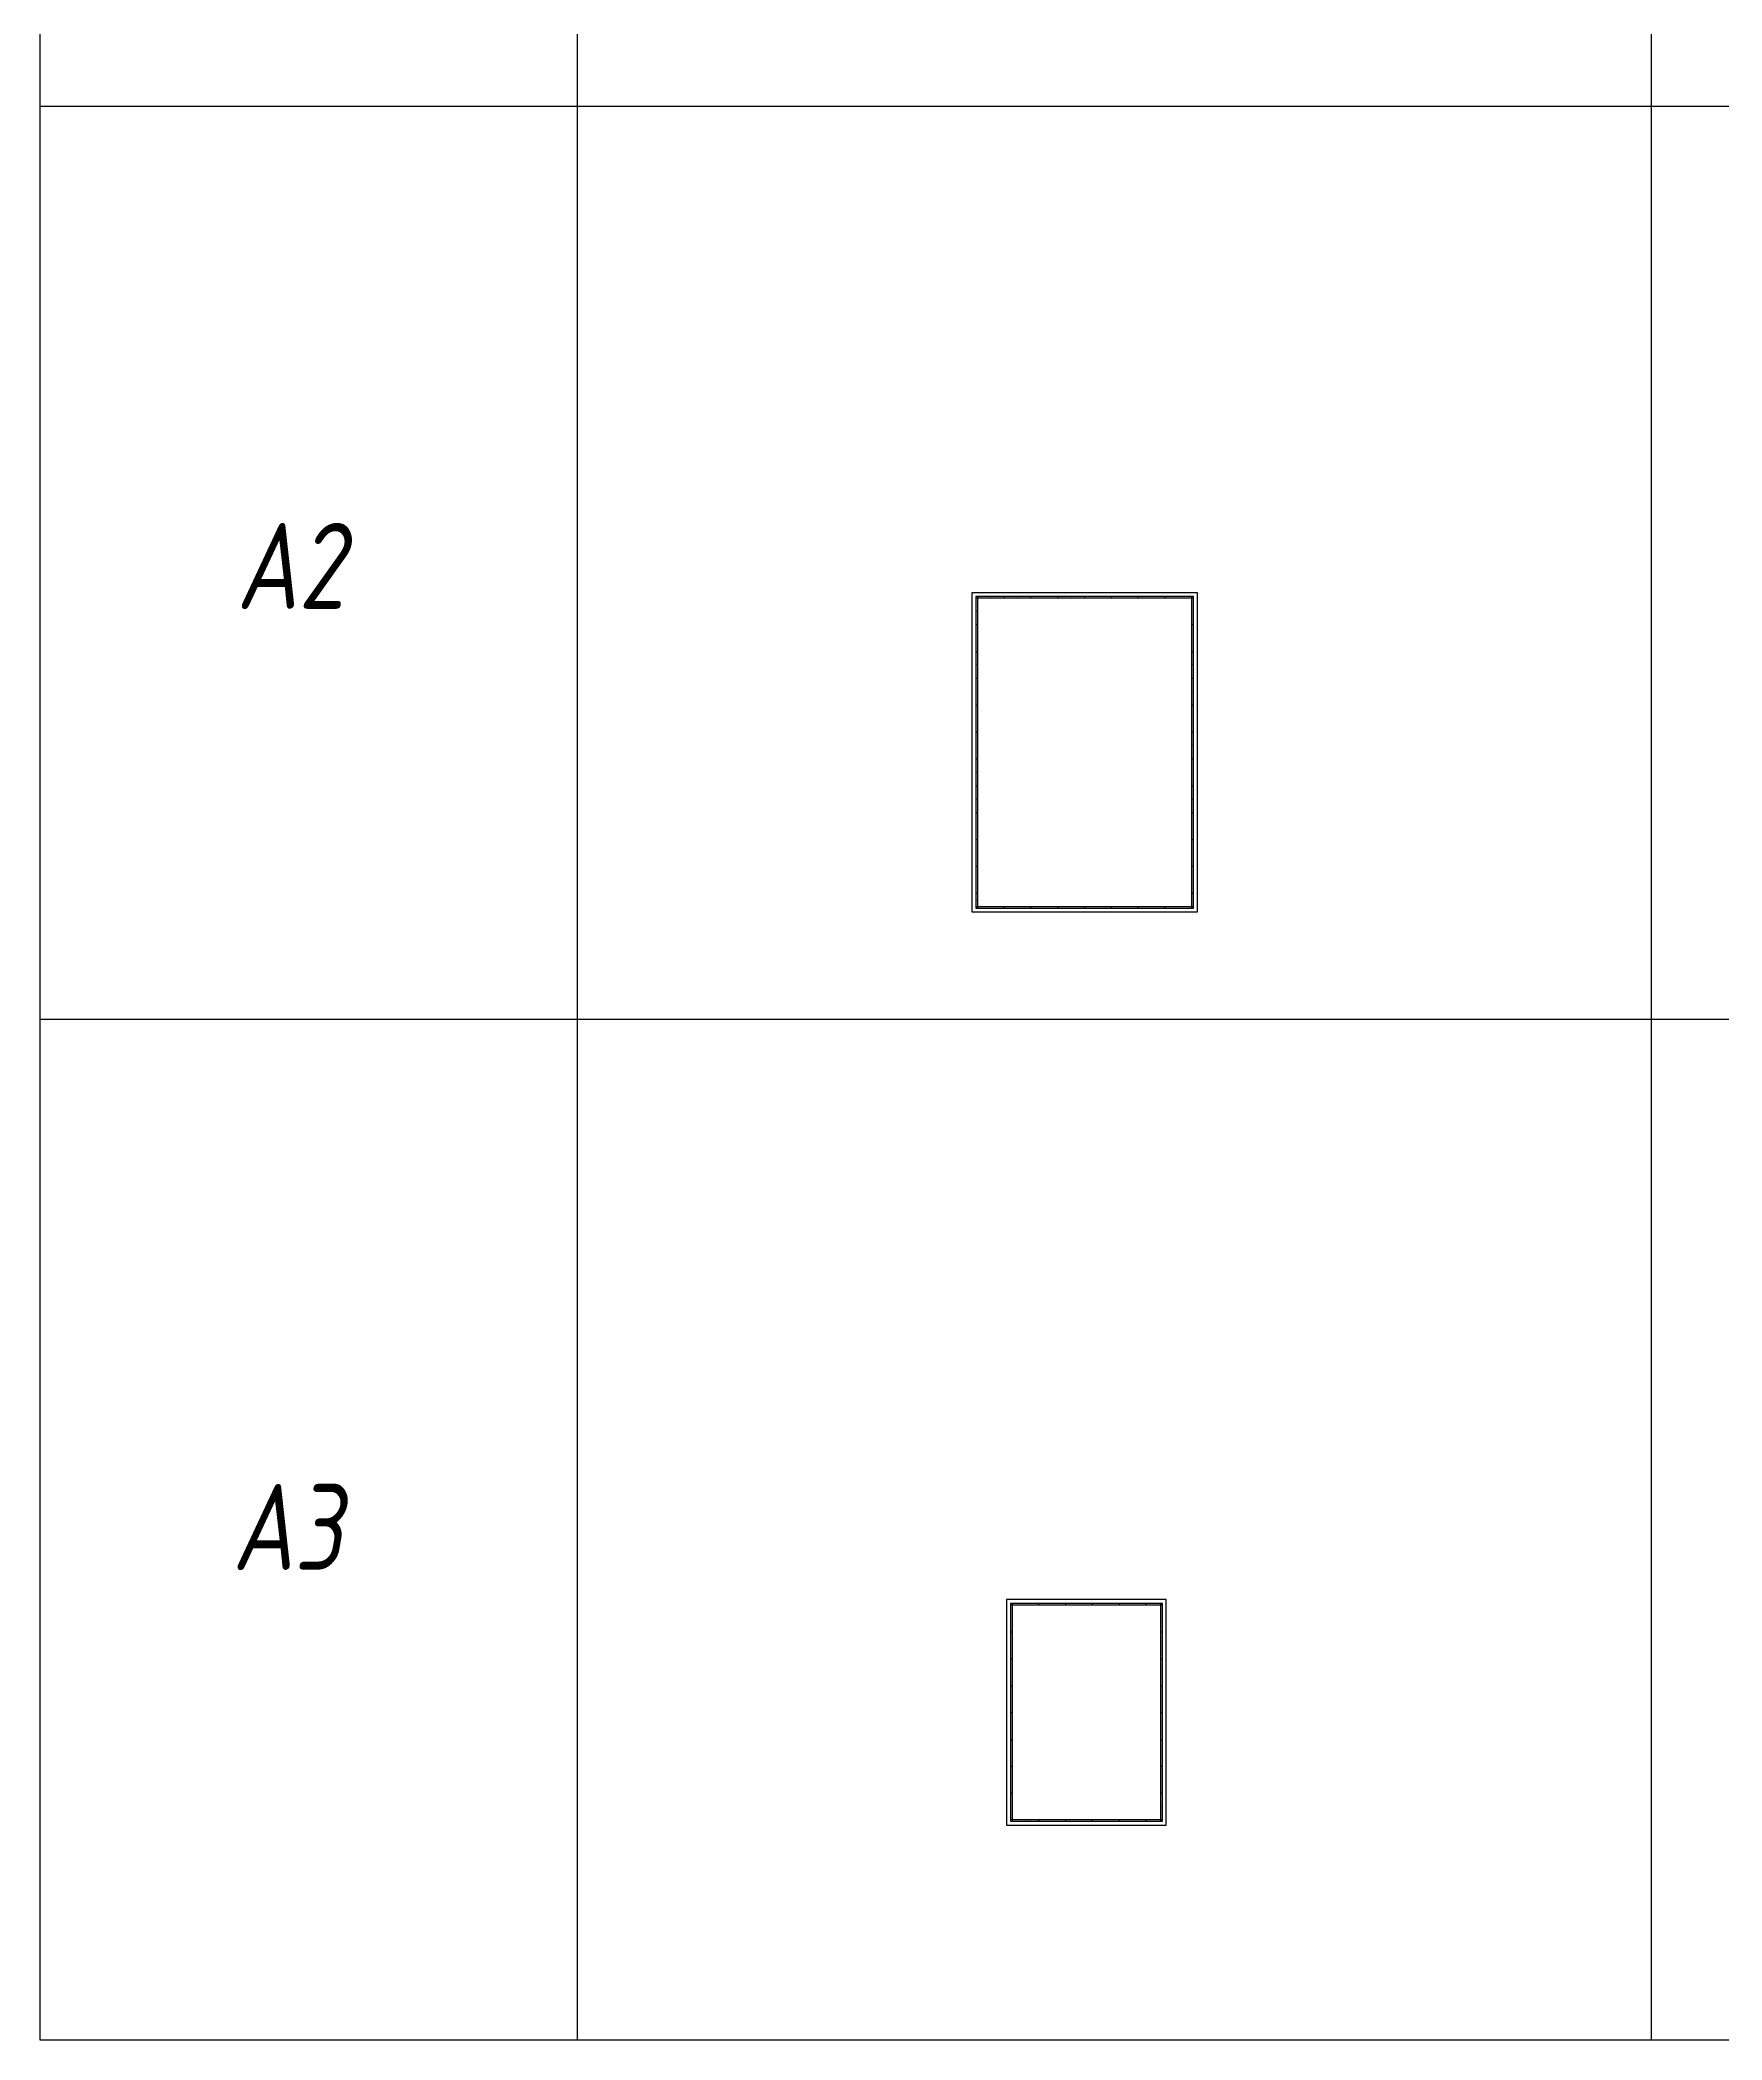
# Paper-space layout 'Layout1' of a CAD drawing. Extents: x 1062 to 21562, y 6 to 13651.
# Drawn here: x 1062 to 4194, y 6 to 3729 of the extents above; entities that cross this region are included whole.
import ezdxf
from ezdxf.enums import TextEntityAlignment as Align

# ---------------------------------------------------------------- set-up
doc = ezdxf.new("R2010")
doc.units = 0
doc.header["$MEASUREMENT"] = 0
for name, color, linetype in [('FS_CIENKA', 4, 'Continuous'), ('FS_Opis', 6, 'Continuous'), ('FS_RAMKA', 7, 'Continuous')]:
    doc.layers.add(name, color=color, linetype=linetype)
doc.styles.add('KB 1_200', font='isocpeur.ttf', dxfattribs={"width": 0.8, "height": 48})
doc.styles.add('KB tabelka 21', font='isocpeur.ttf', dxfattribs={"height": 15})

# ---------------------------------------------------------------- blocks, each defined once
blk = doc.blocks.new('-ramka_A3_pion')
at = {"layer": 'FS_RAMKA', "color": 5}
for p, q in [((1415, 2010), (0, 2010)), ((15, 2025), (15, 0)), ((265, 2010), (265, 2025)), ((515, 2010), (515, 2025)), ((765, 2010), (765, 2025)), ((1015, 2010), (1015, 2025)), ((1265, 2010), (1265, 2025)), ((1400, 0), (1400, 2025)), ((0, 1760), (15, 1760)), ((1400, 1760), (1415, 1760)), ((0, 1510), (15, 1510)), ((1400, 1510), (1415, 1510)), ((0, 1260), (15, 1260)), ((1400, 1260), (1415, 1260)), ((0, 1010), (15, 1010)), ((1400, 1010), (1415, 1010)), ((0, 760), (15, 760)), ((1400, 760), (1415, 760)), ((0, 510), (15, 510)), ((1400, 510), (1415, 510)), ((0, 260), (15, 260)), ((1400, 260), (1415, 260)), ((0, 15), (1415, 15)), ((265, 0), (265, 15)), ((515, 0), (515, 15)), ((765, 0), (765, 15)), ((1015, 0), (1015, 15)), ((1265, 0), (1265, 15))]:
    blk.add_line(p, q, dxfattribs=at)
at = {"layer": 'FS_RAMKA'}
blk.add_lwpolyline([(-35, -37.5), (1450, -37.5), (1450, 2062.5), (-35, 2062.5)], close=True, dxfattribs=at)
at = {"layer": 'FS_RAMKA', "color": 5}
blk.add_lwpolyline([(0, 0), (1415, 0), (1415, 2025), (0, 2025)], close=True, dxfattribs=at)
at = {"layer": 'FS_RAMKA', "color": 5, "style": 'KB tabelka 21'}
for s, p in [('1', (7.5, 1885)), ('A', (140, 2017.5)), ('B', (390, 2017.5)), ('C', (640, 2017.5)), ('D', (890, 2017.5)), ('E', (1137.5, 2017.5)), ('F', (1332.5, 2017.5)), ('1', (1407.5, 1885)), ('2', (7.5, 1635)), ('2', (1407.5, 1635)), ('3', (7.5, 1385)), ('3', (1407.5, 1385)), ('4', (7.5, 1135)), ('4', (1407.5, 1135)), ('5', (7.5, 885)), ('5', (1407.5, 885)), ('6', (7.5, 635)), ('6', (1407.5, 635)), ('7', (7.5, 385)), ('7', (1407.5, 385)), ('8', (7.5, 135)), ('A', (140, 7.5)), ('B', (390, 7.5)), ('C', (640, 7.5)), ('D', (890, 7.5)), ('E', (1137.5, 7.5)), ('F', (1332.5, 7.5)), ('8', (1407.5, 135))]:
    blk.add_text(s, height=8, dxfattribs=at).set_placement(p, align=Align.MIDDLE_CENTER)
blk = doc.blocks.new('-ramka_A2_pion')
at = {"layer": 'FS_RAMKA', "color": 5}
for p, q in [((2025, 2885), (0, 2885)), ((15, 2900), (15, 0)), ((265, 2885), (265, 2900)), ((515, 2885), (515, 2900)), ((765, 2885), (765, 2900)), ((1015, 2885), (1015, 2900)), ((1262, 2885), (1262, 2900)), ((1512, 2885), (1512, 2900)), ((1762, 2885), (1762, 2900)), ((2010, 0), (2010, 2900)), ((0, 2639), (15, 2639)), ((2010, 2639), (2025, 2639)), ((0, 2389), (15, 2389)), ((2010, 2389), (2025, 2389)), ((0, 2139), (15, 2139)), ((2010, 2139), (2025, 2139)), ((0, 1889), (15, 1889)), ((2010, 1889), (2025, 1889)), ((0, 1639), (15, 1639)), ((2010, 1639), (2025, 1639)), ((0, 1389), (15, 1389)), ((2010, 1389), (2025, 1389)), ((0, 1139), (15, 1139)), ((2010, 1139), (2025, 1139)), ((0, 889), (15, 889)), ((2010, 889), (2025, 889)), ((0, 639), (15, 639)), ((2010, 639), (2025, 639)), ((0, 389), (15, 389)), ((2010, 389), (2025, 389)), ((0, 139), (15, 139)), ((0, 15), (2025, 15)), ((265, 0), (265, 15)), ((515, 0), (515, 15)), ((765, 0), (765, 15)), ((1015, 0), (1015, 15)), ((1262, 0), (1262, 15)), ((1512, 0), (1512, 15)), ((1762, 0), (1762, 15)), ((2010, 139), (2025, 139))]:
    blk.add_line(p, q, dxfattribs=at)
at = {"layer": 'FS_RAMKA'}
blk.add_lwpolyline([(-38, 2935), (-38, -35), (2062, -35), (2062, 2935)], close=True, dxfattribs=at)
at = {"layer": 'FS_RAMKA', "color": 5}
blk.add_lwpolyline([(0, 2900), (0, 0), (2025, 0), (2025, 2900)], close=True, dxfattribs=at)
at = {"layer": 'FS_RAMKA', "color": 5, "style": 'KB tabelka 21'}
for s, p in [('A', (140, 2892)), ('B', (390, 2892)), ('C', (640, 2892)), ('D', (890, 2892)), ('E', (1138, 2892)), ('F', (1388, 2892)), ('G', (1638, 2892)), ('H', (1888, 2892)), ('1', (8, 2764)), ('1', (2018, 2764)), ('2', (8, 2514)), ('2', (2018, 2514)), ('3', (8, 2264)), ('3', (2018, 2264)), ('4', (8, 2014)), ('4', (2018, 2014)), ('5', (8, 1764)), ('5', (2018, 1764)), ('6', (8, 1514)), ('6', (2018, 1514)), ('7', (8, 1264)), ('7', (2018, 1264)), ('8', (8, 1014)), ('8', (2018, 1014)), ('9', (8, 764)), ('9', (2018, 764)), ('10', (8, 514)), ('10', (2018, 514)), ('11', (8, 264)), ('11', (2018, 264)), ('12', (8, 77)), ('A', (140, 8)), ('B', (390, 8)), ('C', (640, 8)), ('D', (890, 8)), ('E', (1138, 8)), ('F', (1388, 8)), ('G', (1638, 8)), ('H', (1888, 8)), ('12', (2018, 77))]:
    blk.add_text(s, height=8, dxfattribs=at).set_placement(p, align=Align.MIDDLE_CENTER)

psp = doc.layouts.get("Layout1")

# ---------------------------------------------------------------- linework, layer by layer
at = {"layer": 'FS_CIENKA'}
for p, q in [((1062.4, 3606.2), (21562.4, 3606.2)), ((1062.4, 1906.2), (21562.4, 1906.2))]:
    psp.add_line(p, q, dxfattribs=at)
at = {"layer": 'FS_RAMKA'}
psp.add_line((1062.4, 12051.3), (1062.4, 6.2), dxfattribs=at)
for points in [[(2062.4, 13651.3), (2062.4, 6.2)], [(4062.4, 7606.2), (4062.4, 6.2)], [(1062.4, 6.2), (21562.4, 6.2)]]:
    psp.add_lwpolyline(points, dxfattribs=at)

# ---------------------------------------------------------------- block references
at = {"layer": 'FS_RAMKA', "xscale": 0.2, "yscale": 0.2, "zscale": 0.2}
for name, p in [('-ramka_A2_pion', (2805, 2113.2)), ('-ramka_A3_pion', (2869.3, 413.7))]:
    psp.add_blockref(name, p, dxfattribs=at)

# ---------------------------------------------------------------- texts
at = {"layer": 'FS_Opis', "color": 1, "ltscale": 3, "style": 'KB 1_200', "oblique": 10, "width": 0.8}
for s, p in [('A2', (1427.9, 2670.3)), ('A3', (1420, 881.2))]:
    psp.add_text(s, height=160, dxfattribs=at).set_placement(p)

doc.saveas('drawing.dxf')
